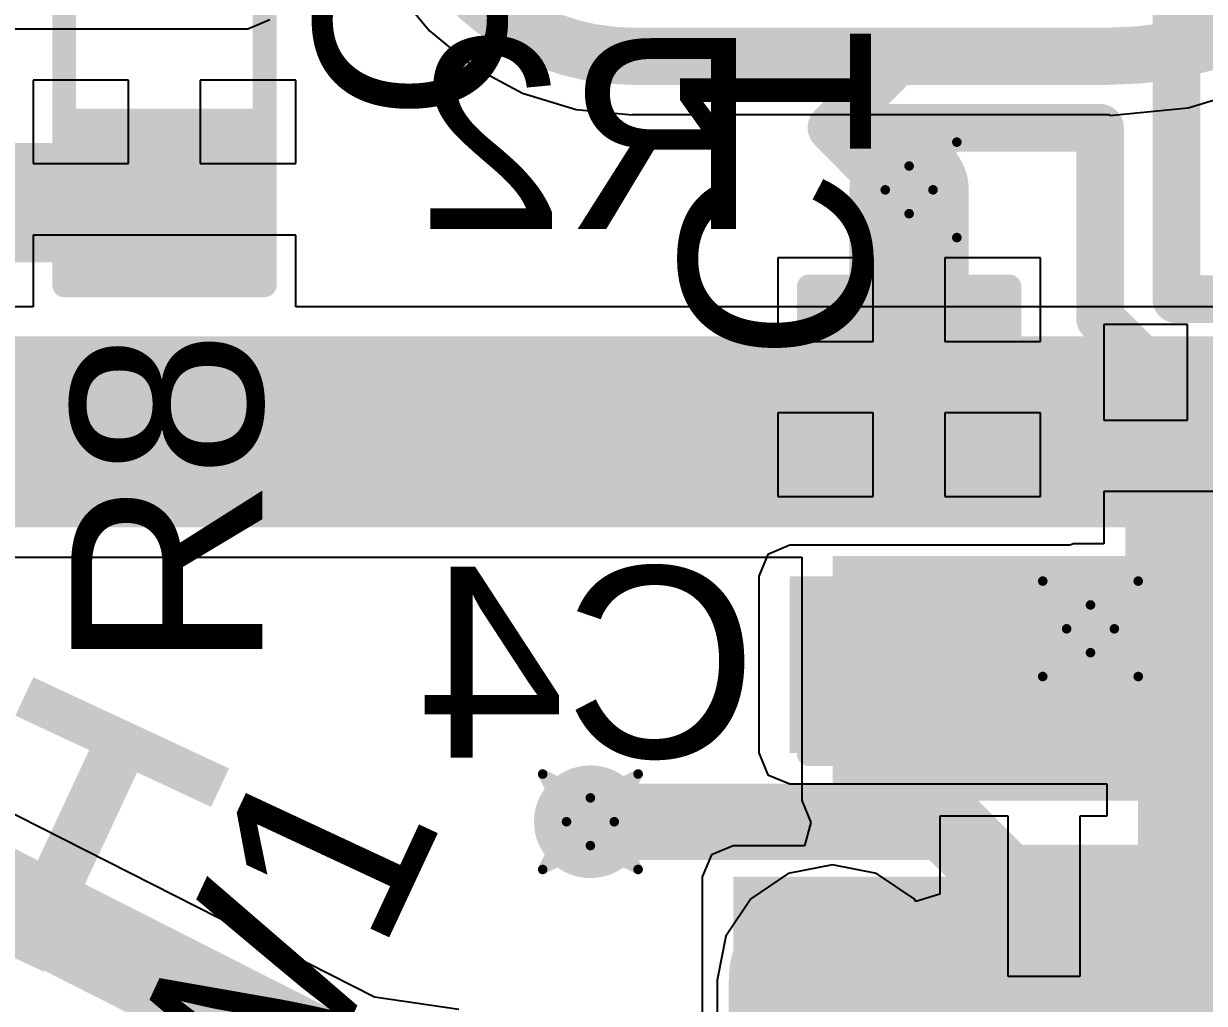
# Model space of a CAD drawing. Header units: inches. Extents: x -5 to 426, y -53 to 116.
# Drawn here: x 19.02 to 25.3, y -47.31 to -42.09 of the extents above; entities that cross this region are included whole.
import ezdxf

# ---------------------------------------------------------------- set-up
doc = ezdxf.new("R2010")
doc.units = ezdxf.units.IN
for name, color, linetype in [('Board Outline', 216, 'Continuous'), ('Bottom Layer', 5, 'Continuous'), ('Bottom Overlay', 54, 'Continuous'), ('Bottom Paste', 16, 'Continuous'), ('Bottom Solder', 6, 'Continuous'), ('Drill Drawing', 1, 'Continuous'), ('Multi-Layer', 9, 'Continuous'), ('Pad Holes', 156, 'Continuous'), ('Top Layer', 1, 'Continuous'), ('Top Overlay', 2, 'Continuous'), ('Top Paste', 8, 'Continuous'), ('Top Solder', 216, 'Continuous'), ('Via Holes', 16, 'Continuous')]:
    doc.layers.add(name, color=color, linetype=linetype)
doc.styles.add('Arial', font='', dxfattribs={"height": 0.2})
doc.styles.add('Arial_Bold', font='', dxfattribs={"height": 0.2})
doc.styles.get('Arial').set_extended_font_data('Arial')
doc.styles.get('Arial_Bold').set_extended_font_data('Arial', bold=True)

# ---------------------------------------------------------------- blocks, each defined once
blk = doc.blocks.new('R___0603_B_56')
at = {"layer": 'Bottom Layer'}
for points in [[(-1.143, -0.4445), (-1.143, 0.4445), (-0.381, 0.4445), (-0.381, -0.4445)], [(0.381, -0.4445), (0.381, 0.4445), (1.143, 0.4445), (1.143, -0.4445)]]:
    blk.add_hatch(color=5, dxfattribs=at).paths.add_polyline_path(points)
at = {"layer": 'Bottom Paste'}
for points in [[(-1.143, -0.4445), (-1.143, 0.4445), (-0.381, 0.4445), (-0.381, -0.4445)], [(0.381, -0.4445), (0.381, 0.4445), (1.143, 0.4445), (1.143, -0.4445)]]:
    blk.add_hatch(color=16, dxfattribs=at).paths.add_polyline_path(points)
at = {"layer": 'Bottom Solder'}
for points in [[(-1.2446, -0.5461), (-1.2446, 0.5461), (-0.2794, 0.5461), (-0.2794, -0.5461)], [(0.2794, -0.5461), (0.2794, 0.5461), (1.2446, 0.5461), (1.2446, -0.5461)]]:
    blk.add_hatch(color=6, dxfattribs=at).paths.add_polyline_path(points)
at = {"layer": 'Bottom Overlay'}
for points in [[(-1.2192, 0.5334, 0.127, 0.127, 0), (1.2192, 0.5334, 0.127, 0.127, 0)], [(-1.2192, -0.5334, 0.127, 0.127, 0), (-1.2192, 0.5334, 0.127, 0.127, 0)], [(1.2192, -0.5334, 0.127, 0.127, 0), (1.2192, 0.5334, 0.127, 0.127, 0)], [(-1.2192, -0.5334, 0.127, 0.127, 0), (1.2192, -0.5334, 0.127, 0.127, 0)]]:
    blk.add_lwpolyline(points, format="xyseb", dxfattribs=at)
for points in [[(-1.2509, 0.5334, 0.0635, 0.0635, 1), (-1.1874, 0.5334, 0.0635, 0.0635, 1)], [(-1.2509, 0.5334, 0.0635, 0.0635, 1), (-1.1874, 0.5334, 0.0635, 0.0635, 1)], [(1.1875, 0.5334, 0.0635, 0.0635, 1), (1.251, 0.5334, 0.0635, 0.0635, 1)], [(1.1875, 0.5334, 0.0635, 0.0635, 1), (1.251, 0.5334, 0.0635, 0.0635, 1)], [(-1.251, -0.5334, 0.0635, 0.0635, 1), (-1.1875, -0.5334, 0.0635, 0.0635, 1)], [(-1.251, -0.5334, 0.0635, 0.0635, 1), (-1.1875, -0.5334, 0.0635, 0.0635, 1)], [(1.1874, -0.5334, 0.0635, 0.0635, 1), (1.2509, -0.5334, 0.0635, 0.0635, 1)], [(1.1874, -0.5334, 0.0635, 0.0635, 1), (1.2509, -0.5334, 0.0635, 0.0635, 1)]]:
    blk.add_lwpolyline(points, format="xyseb", close=True, dxfattribs=at)
blk = doc.blocks.new('R___0603_82')
at = {"layer": 'Top Layer'}
for points in [[(-0.381, 0.4445), (-0.381, -0.4445), (-1.143, -0.4445), (-1.143, 0.4445)], [(1.143, 0.4445), (1.143, -0.4445), (0.381, -0.4445), (0.381, 0.4445)]]:
    blk.add_hatch(color=1, dxfattribs=at).paths.add_polyline_path(points)
at = {"layer": 'Top Paste'}
for points in [[(-0.381, 0.4445), (-0.381, -0.4445), (-1.143, -0.4445), (-1.143, 0.4445)], [(1.143, 0.4445), (1.143, -0.4445), (0.381, -0.4445), (0.381, 0.4445)]]:
    blk.add_hatch(color=8, dxfattribs=at).paths.add_polyline_path(points)
at = {"layer": 'Top Solder'}
for points in [[(-0.2794, 0.5461), (-0.2794, -0.5461), (-1.2446, -0.5461), (-1.2446, 0.5461)], [(1.2446, 0.5461), (1.2446, -0.5461), (0.2794, -0.5461), (0.2794, 0.5461)]]:
    blk.add_hatch(color=216, dxfattribs=at).paths.add_polyline_path(points)
at = {"layer": 'Top Overlay'}
for points in [[(-1.2192, 0.5334, 0.127, 0.127, 0), (1.2192, 0.5334, 0.127, 0.127, 0)], [(-1.2192, 0.5334, 0.127, 0.127, 0), (-1.2192, -0.5334, 0.127, 0.127, 0)], [(1.2192, 0.5334, 0.127, 0.127, 0), (1.2192, -0.5334, 0.127, 0.127, 0)], [(-1.2192, -0.5334, 0.127, 0.127, 0), (1.2192, -0.5334, 0.127, 0.127, 0)]]:
    blk.add_lwpolyline(points, format="xyseb", dxfattribs=at)
for points in [[(-1.25095, 0.5334, 0.0635, 0.0635, 1), (-1.18745, 0.5334, 0.0635, 0.0635, 1)], [(-1.25095, 0.5334, 0.0635, 0.0635, 1), (-1.18745, 0.5334, 0.0635, 0.0635, 1)], [(1.18745, 0.5334, 0.0635, 0.0635, 1), (1.25095, 0.5334, 0.0635, 0.0635, 1)], [(1.18745, 0.5334, 0.0635, 0.0635, 1), (1.25095, 0.5334, 0.0635, 0.0635, 1)], [(-1.25095, -0.5334, 0.0635, 0.0635, 1), (-1.18745, -0.5334, 0.0635, 0.0635, 1)], [(-1.25095, -0.5334, 0.0635, 0.0635, 1), (-1.18745, -0.5334, 0.0635, 0.0635, 1)], [(1.18745, -0.5334, 0.0635, 0.0635, 1), (1.25095, -0.5334, 0.0635, 0.0635, 1)], [(1.18745, -0.5334, 0.0635, 0.0635, 1), (1.25095, -0.5334, 0.0635, 0.0635, 1)]]:
    blk.add_lwpolyline(points, format="xyseb", close=True, dxfattribs=at)
blk = doc.blocks.new('TYPE_C_31_M_12__B_89')
at = {"layer": 'Bottom Layer'}
h = blk.add_hatch(color=5, dxfattribs=at)
edge = h.paths.add_edge_path()
edge.add_arc((7.525, 0.02), 0.45, 180, 360)
edge.add_line((7.975, 0.02), (7.975, 1.12))
edge.add_arc((7.525, 1.12), 0.45, 0, 180)
edge.add_line((7.075, 1.12), (7.075, 0.02))
for points in [[(5.9, -0.6), (5.3, -0.6), (5.3, 0.6), (5.9, 0.6)], [(6.1, 0.6), (6.7, 0.6), (6.7, -0.6), (6.1, -0.6)]]:
    blk.add_hatch(color=5, dxfattribs=at).paths.add_polyline_path(points)
at = {"layer": 'Bottom Paste'}
for points in [[(5.9, -0.6), (5.3, -0.6), (5.3, 0.6), (5.9, 0.6)], [(6.1, 0.6), (6.7, 0.6), (6.7, -0.6), (6.1, -0.6)]]:
    blk.add_hatch(color=16, dxfattribs=at).paths.add_polyline_path(points)
at = {"layer": 'Bottom Solder'}
h = blk.add_hatch(color=6, dxfattribs=at)
edge = h.paths.add_edge_path()
edge.add_arc((7.525, 0.02), 0.5516, 180, 360)
edge.add_line((8.0766, 0.02), (8.0766, 1.12))
edge.add_arc((7.525, 1.12), 0.5516, 0, 180)
edge.add_line((6.9734, 1.12), (6.9734, 0.02))
for points in [[(6.0016, -0.7016), (5.1984, -0.7016), (5.1984, 0.7016), (6.0016, 0.7016)], [(5.9984, 0.7016), (6.8016, 0.7016), (6.8016, -0.7016), (5.9984, -0.7016)]]:
    blk.add_hatch(color=6, dxfattribs=at).paths.add_polyline_path(points)
at = {"layer": 'Multi-Layer'}
h = blk.add_hatch(color=9, dxfattribs=at)
edge = h.paths.add_edge_path()
edge.add_arc((7.525, 0.02), 0.45, 180, 360)
edge.add_line((7.975, 0.02), (7.975, 1.12))
edge.add_arc((7.525, 1.12), 0.45, 0, 180)
edge.add_line((7.075, 1.12), (7.075, 0.02))
at = {"layer": 'Pad Holes'}
h = blk.add_hatch(color=7, dxfattribs=at)
edge = h.paths.add_edge_path()
edge.add_arc((7.525, 1.12), 0.3, 0, 180)
edge.add_line((7.225, 1.12), (7.225, 0.02))
edge.add_arc((7.525, 0.02), 0.3, 180, 360)
edge.add_line((7.825, 0.02), (7.825, 1.12))
at = {"layer": 'Top Layer'}
h = blk.add_hatch(color=1, dxfattribs=at)
edge = h.paths.add_edge_path()
edge.add_arc((7.525, 0.02), 0.45, 180, 360)
edge.add_line((7.975, 0.02), (7.975, 1.12))
edge.add_arc((7.525, 1.12), 0.45, 0, 180)
edge.add_line((7.075, 1.12), (7.075, 0.02))
at = {"layer": 'Top Solder'}
h = blk.add_hatch(color=216, dxfattribs=at)
edge = h.paths.add_edge_path()
edge.add_arc((7.525, 0.02), 0.5516, 180, 360)
edge.add_line((8.0766, 0.02), (8.0766, 1.12))
edge.add_arc((7.525, 1.12), 0.5516, 0, 180)
edge.add_line((6.9734, 1.12), (6.9734, 0.02))
blk = doc.blocks.new('C___0603_B_110')
at = {"layer": 'Bottom Layer'}
for points in [[(-1.143, -0.4445), (-1.143, 0.4445), (-0.381, 0.4445), (-0.381, -0.4445)], [(0.381, -0.4445), (0.381, 0.4445), (1.143, 0.4445), (1.143, -0.4445)]]:
    blk.add_hatch(color=5, dxfattribs=at).paths.add_polyline_path(points)
at = {"layer": 'Bottom Paste'}
for points in [[(-1.143, -0.4445), (-1.143, 0.4445), (-0.381, 0.4445), (-0.381, -0.4445)], [(0.381, -0.4445), (0.381, 0.4445), (1.143, 0.4445), (1.143, -0.4445)]]:
    blk.add_hatch(color=16, dxfattribs=at).paths.add_polyline_path(points)
at = {"layer": 'Bottom Solder'}
for points in [[(-1.203, -0.5045), (-1.203, 0.5045), (-0.321, 0.5045), (-0.321, -0.5045)], [(0.321, -0.5045), (0.321, 0.5045), (1.203, 0.5045), (1.203, -0.5045)]]:
    blk.add_hatch(color=6, dxfattribs=at).paths.add_polyline_path(points)
at = {"layer": 'Bottom Overlay'}
for points in [[(-0.4572, 0.5334, 0.127, 0.127, 0), (-1.2446, 0.5334, 0.127, 0.127, 0)], [(-1.2446, 0.5334, 0.127, 0.127, 0), (-1.2446, -0.5334, 0.127, 0.127, 0)], [(1.2446, 0.5334, 0.127, 0.127, 0), (0.4572, 0.5334, 0.127, 0.127, 0)], [(1.2446, 0.5334, 0.127, 0.127, 0), (1.2446, -0.5334, 0.127, 0.127, 0)], [(-0.4572, -0.5334, 0.127, 0.127, 0), (-1.2446, -0.5334, 0.127, 0.127, 0)], [(1.2446, -0.5334, 0.127, 0.127, 0), (0.4572, -0.5334, 0.127, 0.127, 0)]]:
    blk.add_lwpolyline(points, format="xyseb", dxfattribs=at)
for points in [[(-1.2764, 0.5334, 0.0635, 0.0635, 1), (-1.2128, 0.5334, 0.0635, 0.0635, 1)], [(-1.2764, 0.5334, 0.0635, 0.0635, 1), (-1.2128, 0.5334, 0.0635, 0.0635, 1)], [(-0.4889, 0.5334, 0.0635, 0.0635, 1), (-0.4254, 0.5334, 0.0635, 0.0635, 1)], [(0.4254, 0.5334, 0.0635, 0.0635, 1), (0.4889, 0.5334, 0.0635, 0.0635, 1)], [(1.2128, 0.5334, 0.0635, 0.0635, 1), (1.2763, 0.5334, 0.0635, 0.0635, 1)], [(1.2128, 0.5334, 0.0635, 0.0635, 1), (1.2763, 0.5334, 0.0635, 0.0635, 1)], [(-1.2763, -0.5334, 0.0635, 0.0635, 1), (-1.2128, -0.5334, 0.0635, 0.0635, 1)], [(-1.2763, -0.5334, 0.0635, 0.0635, 1), (-1.2128, -0.5334, 0.0635, 0.0635, 1)], [(-0.4889, -0.5334, 0.0635, 0.0635, 1), (-0.4254, -0.5334, 0.0635, 0.0635, 1)], [(0.4254, -0.5334, 0.0635, 0.0635, 1), (0.4889, -0.5334, 0.0635, 0.0635, 1)], [(1.2128, -0.5334, 0.0635, 0.0635, 1), (1.2764, -0.5334, 0.0635, 0.0635, 1)], [(1.2128, -0.5334, 0.0635, 0.0635, 1), (1.2764, -0.5334, 0.0635, 0.0635, 1)]]:
    blk.add_lwpolyline(points, format="xyseb", close=True, dxfattribs=at)

msp = doc.modelspace()

# ---------------------------------------------------------------- hatches: boundary and pattern name
at = {"layer": 'Bottom Layer'}
h = msp.add_hatch(color=5, dxfattribs=at)
edge = h.paths.add_edge_path()
edge.add_arc((23.7307, -42.9782), 0.3, 0, 360)
for points in [[(23.0957, -45.9752), (25.5479, -45.9752), (25.5479, -45.0354), (23.0957, -45.0354)], [(24.9479, -47.7658), (25.5479, -47.7658), (25.5479, -45.6704), (24.9479, -45.6704)]]:
    msp.add_hatch(color=5, dxfattribs=at).paths.add_polyline_path(points)
h = msp.add_hatch(color=5, dxfattribs=at)
edge = h.paths.add_edge_path()
edge.add_arc((24.6959, -45.3148), 0.3, 0, 360)
h = msp.add_hatch(color=5, dxfattribs=at)
edge = h.paths.add_edge_path()
edge.add_arc((22.0349, -46.3419), 0.3, 0, 360)
at = {"layer": 'Top Layer'}
h = msp.add_hatch(color=1, dxfattribs=at)
edge = h.paths.add_edge_path()
edge.add_arc((23.7307, -42.9782), 0.3, 0, 360)
for points in [[(23.3243, -46.2292), (30.8479, -46.2292), (30.8479, -44.9275), (23.3243, -44.9275)], [(22.7952, -52.6034), (23.8874, -52.6034), (23.8874, -46.6344), (22.7952, -46.6344)], [(22.8729, -46.6344), (22.8729, -47.7358), (32.4229, -47.7358), (32.4229, -46.6344)]]:
    msp.add_hatch(color=1, dxfattribs=at).paths.add_polyline_path(points)
h = msp.add_hatch(color=1, dxfattribs=at)
edge = h.paths.add_edge_path()
edge.add_arc((24.6959, -45.3148), 0.3, 0, 360)
h = msp.add_hatch(color=1, dxfattribs=at)
edge = h.paths.add_edge_path()
edge.add_arc((22.0349, -46.3419), 0.3, 0, 360)
at = {"layer": 'Via Holes'}
h = msp.add_hatch(color=7, dxfattribs=at)
edge = h.paths.add_edge_path()
edge.add_arc((23.7307, -42.9782), 0.15, 0, 360)
h = msp.add_hatch(color=7, dxfattribs=at)
edge = h.paths.add_edge_path()
edge.add_arc((24.6959, -45.3148), 0.15, 0, 360)
h = msp.add_hatch(color=7, dxfattribs=at)
edge = h.paths.add_edge_path()
edge.add_arc((22.0349, -46.3419), 0.15, 0, 360)

# ---------------------------------------------------------------- linework, layer by layer
at = {"layer": 'Board Outline'}
msp.add_lwpolyline([(49.7725, 6.3481, 0.254, 0.254, -1.144567), (-0.2979, -38.4414, 0.254, 0.254, 0)], format="xyseb", dxfattribs=at)
at = {"layer": 'Bottom Layer'}
for p, q in [((23.5402, -43.3406), (23.0322, -43.3406)), ((23.0322, -43.3406), (23.0322, -43.785)), ((23.5402, -43.785), (23.5402, -43.3406)), ((24.4292, -43.3406), (23.9212, -43.3406)), ((23.9212, -43.3406), (23.9212, -43.785)), ((24.4292, -43.785), (24.4292, -43.3406)), ((25.2121, -43.6956), (24.7676, -43.6956)), ((24.7676, -43.6956), (24.7676, -44.2036)), ((25.2121, -44.2036), (25.2121, -43.6956)), ((23.0322, -43.785), (23.5402, -43.785)), ((23.9212, -43.785), (24.4292, -43.785)), ((23.5402, -44.166), (23.0322, -44.166)), ((23.0322, -44.166), (23.0322, -44.6106)), ((23.5402, -44.6106), (23.5402, -44.166)), ((24.4292, -44.166), (23.9212, -44.166)), ((23.9212, -44.166), (23.9212, -44.6106)), ((24.4292, -44.6106), (24.4292, -44.166)), ((24.7676, -44.2036), (25.2121, -44.2036)), ((25.4026, -44.5846), (24.7676, -44.5846)), ((24.7676, -44.5846), (24.7676, -44.8624)), ((23.0322, -44.6106), (23.5402, -44.6106)), ((23.9212, -44.6106), (24.4292, -44.6106)), ((22.979, -44.9187), (22.9307, -45.0354)), ((23.0957, -44.8704), (22.979, -44.9187)), ((24.5865, -44.8704), (23.0957, -44.8704)), ((24.6059, -44.8624), (24.5865, -44.8704)), ((24.7676, -44.8624), (24.6059, -44.8624)), ((22.9307, -45.0354), (22.9307, -45.9752)), ((22.9307, -45.9752), (22.979, -46.0918)), ((22.979, -46.0918), (23.0957, -46.1401)), ((23.0957, -46.1401), (24.7829, -46.1401)), ((24.7829, -46.1401), (24.7829, -46.3118)), ((24.2574, -46.3118), (23.8939, -46.3118)), ((23.8939, -46.3118), (23.8939, -46.7275)), ((24.2574, -47.1658), (24.2574, -46.3118)), ((24.7829, -46.3118), (24.6384, -46.3118)), ((24.6384, -46.3118), (24.6384, -47.1658)), ((23.0878, -46.6183), (22.8886, -46.7515)), ((23.3229, -46.5716), (23.0878, -46.6183)), ((23.5579, -46.6183), (23.3229, -46.5716)), ((23.7572, -46.7515), (23.5579, -46.6183)), ((23.8939, -46.7275), (23.7669, -46.766)), ((22.8886, -46.7515), (22.7554, -46.9507)), ((23.7669, -46.766), (23.7572, -46.7515)), ((22.7554, -46.9507), (22.7087, -47.1858)), ((24.6384, -47.1658), (24.2574, -47.1658)), ((22.7087, -47.1858), (22.7087, -48.2858))]:
    msp.add_line(p, q, dxfattribs=at)
for points in [[(23.7307, -43.9756, 0.635, 0.635, 0), (23.7307, -42.9782, 0.635, 0.635, 0)], [(22.0349, -46.3419, 0.4064, 0.4064, 0), (23.9222, -46.3419, 0.4064, 0.4064, 0)], [(23.9222, -46.3419, 0.4064, 0.4064, 0), (24.4479, -46.8676, 0.4064, 0.4064, 0)], [(24.4479, -47.1658, 0.4064, 0.4064, 0), (24.4479, -46.8676, 0.4064, 0.4064, 0)]]:
    msp.add_lwpolyline(points, format="xyseb", dxfattribs=at)
for points in [[(23.5719, -42.9782, 0.3175, 0.3175, 1), (23.8894, -42.9782, 0.3175, 0.3175, 1)], [(23.5719, -43.9756, 0.3175, 0.3175, 1), (23.8894, -43.9756, 0.3175, 0.3175, 1)], [(21.9333, -46.3419, 0.2032, 0.2032, 1), (22.1365, -46.3419, 0.2032, 0.2032, 1)], [(23.8206, -46.3419, 0.2032, 0.2032, 1), (24.0238, -46.3419, 0.2032, 0.2032, 1)], [(23.8206, -46.3419, 0.2032, 0.2032, 1), (24.0238, -46.3419, 0.2032, 0.2032, 1)], [(24.3463, -46.8676, 0.2032, 0.2032, 1), (24.5495, -46.8676, 0.2032, 0.2032, 1)], [(24.3463, -46.8676, 0.2032, 0.2032, 1), (24.5495, -46.8676, 0.2032, 0.2032, 1)], [(24.3463, -47.1658, 0.2032, 0.2032, 1), (24.5495, -47.1658, 0.2032, 0.2032, 1)]]:
    msp.add_lwpolyline(points, format="xyseb", close=True, dxfattribs=at)
at = {"layer": 'Bottom Overlay'}
for points in [[(25.1531, -41.3524, 0.254, 0.254, 0), (25.1531, -43.5604, 0.254, 0.254, 0)], [(23.3179, -42.6478, 0.254, 0.254, 0), (23.644, -42.3174, 0.254, 0.254, 0)], [(23.3179, -42.6478, 0.254, 0.254, 0), (23.644, -42.9782, 0.254, 0.254, 0)], [(23.3179, -42.6478, 0.254, 0.254, 0), (24.7467, -42.6478, 0.254, 0.254, 0)], [(24.7467, -43.662, 0.254, 0.254, 0), (24.7467, -42.6478, 0.254, 0.254, 0)], [(25.1531, -43.5604, 0.254, 0.254, 0), (27.5407, -43.5604, 0.254, 0.254, 0)], [(24.7467, -43.662, 0.254, 0.254, 0), (24.9454, -43.8607, 0.254, 0.254, 0)]]:
    msp.add_lwpolyline(points, format="xyseb", dxfattribs=at)
for points in [[(23.5805, -42.3174, 0.127, 0.127, 1), (23.7075, -42.3174, 0.127, 0.127, 1)], [(23.2544, -42.6478, 0.127, 0.127, 1), (23.3814, -42.6478, 0.127, 0.127, 1)], [(23.2544, -42.6478, 0.127, 0.127, 1), (23.3814, -42.6478, 0.127, 0.127, 1)], [(23.2544, -42.6478, 0.127, 0.127, 1), (23.3814, -42.6478, 0.127, 0.127, 1)], [(24.6832, -42.6478, 0.127, 0.127, 1), (24.8102, -42.6478, 0.127, 0.127, 1)], [(24.6832, -42.6478, 0.127, 0.127, 1), (24.8102, -42.6478, 0.127, 0.127, 1)], [(23.5805, -42.9782, 0.127, 0.127, 1), (23.7075, -42.9782, 0.127, 0.127, 1)], [(25.0896, -43.5604, 0.127, 0.127, 1), (25.2166, -43.5604, 0.127, 0.127, 1)], [(25.0896, -43.5604, 0.127, 0.127, 1), (25.2166, -43.5604, 0.127, 0.127, 1)], [(24.6832, -43.662, 0.127, 0.127, 1), (24.8102, -43.662, 0.127, 0.127, 1)], [(24.6832, -43.662, 0.127, 0.127, 1), (24.8102, -43.662, 0.127, 0.127, 1)], [(24.8819, -43.8607, 0.127, 0.127, 1), (25.0089, -43.8607, 0.127, 0.127, 1)]]:
    msp.add_lwpolyline(points, format="xyseb", close=True, dxfattribs=at)
at = {"layer": 'Drill Drawing'}
for points in [[(23.4767, -42.7242, 0.0508, 0.0508, 0), (23.7307, -42.8512, 0.0508, 0.0508, 0)], [(23.4767, -42.7242, 0.0508, 0.0508, 0), (23.6037, -42.9782, 0.0508, 0.0508, 0)], [(23.7307, -42.8512, 0.0508, 0.0508, 0), (23.9847, -42.7242, 0.0508, 0.0508, 0)], [(23.8577, -42.9782, 0.0508, 0.0508, 0), (23.9847, -42.7242, 0.0508, 0.0508, 0)], [(23.4767, -43.2322, 0.0508, 0.0508, 0), (23.6037, -42.9782, 0.0508, 0.0508, 0)], [(23.8577, -42.9782, 0.0508, 0.0508, 0), (23.9847, -43.2322, 0.0508, 0.0508, 0)], [(23.4767, -43.2322, 0.0508, 0.0508, 0), (23.7307, -43.1052, 0.0508, 0.0508, 0)], [(23.7307, -43.1052, 0.0508, 0.0508, 0), (23.9847, -43.2322, 0.0508, 0.0508, 0)], [(24.4419, -45.0608, 0.0508, 0.0508, 0), (24.6959, -45.1878, 0.0508, 0.0508, 0)], [(24.4419, -45.0608, 0.0508, 0.0508, 0), (24.5689, -45.3148, 0.0508, 0.0508, 0)], [(24.6959, -45.1878, 0.0508, 0.0508, 0), (24.9499, -45.0608, 0.0508, 0.0508, 0)], [(24.8229, -45.3148, 0.0508, 0.0508, 0), (24.9499, -45.0608, 0.0508, 0.0508, 0)], [(24.4419, -45.5688, 0.0508, 0.0508, 0), (24.5689, -45.3148, 0.0508, 0.0508, 0)], [(24.8229, -45.3148, 0.0508, 0.0508, 0), (24.9499, -45.5688, 0.0508, 0.0508, 0)], [(24.4419, -45.5688, 0.0508, 0.0508, 0), (24.6959, -45.4418, 0.0508, 0.0508, 0)], [(24.6959, -45.4418, 0.0508, 0.0508, 0), (24.9499, -45.5688, 0.0508, 0.0508, 0)], [(21.7809, -46.0879, 0.0508, 0.0508, 0), (22.0349, -46.2149, 0.0508, 0.0508, 0)], [(21.7809, -46.0879, 0.0508, 0.0508, 0), (21.9079, -46.3419, 0.0508, 0.0508, 0)], [(22.0349, -46.2149, 0.0508, 0.0508, 0), (22.2889, -46.0879, 0.0508, 0.0508, 0)], [(22.1619, -46.3419, 0.0508, 0.0508, 0), (22.2889, -46.0879, 0.0508, 0.0508, 0)], [(21.7809, -46.5959, 0.0508, 0.0508, 0), (21.9079, -46.3419, 0.0508, 0.0508, 0)], [(22.1619, -46.3419, 0.0508, 0.0508, 0), (22.2889, -46.5959, 0.0508, 0.0508, 0)], [(21.7809, -46.5959, 0.0508, 0.0508, 0), (22.0349, -46.4689, 0.0508, 0.0508, 0)], [(22.0349, -46.4689, 0.0508, 0.0508, 0), (22.2889, -46.5959, 0.0508, 0.0508, 0)]]:
    msp.add_lwpolyline(points, format="xyseb", dxfattribs=at)
for points in [[(23.464, -42.7242, 0.0254, 0.0254, 1), (23.4894, -42.7242, 0.0254, 0.0254, 1)], [(23.464, -42.7242, 0.0254, 0.0254, 1), (23.4894, -42.7242, 0.0254, 0.0254, 1)], [(23.972, -42.7242, 0.0254, 0.0254, 1), (23.9974, -42.7242, 0.0254, 0.0254, 1)], [(23.972, -42.7242, 0.0254, 0.0254, 1), (23.9974, -42.7242, 0.0254, 0.0254, 1)], [(23.718, -42.8512, 0.0254, 0.0254, 1), (23.7434, -42.8512, 0.0254, 0.0254, 1)], [(23.718, -42.8512, 0.0254, 0.0254, 1), (23.7434, -42.8512, 0.0254, 0.0254, 1)], [(23.591, -42.9782, 0.0254, 0.0254, 1), (23.6164, -42.9782, 0.0254, 0.0254, 1)], [(23.591, -42.9782, 0.0254, 0.0254, 1), (23.6164, -42.9782, 0.0254, 0.0254, 1)], [(23.845, -42.9782, 0.0254, 0.0254, 1), (23.8704, -42.9782, 0.0254, 0.0254, 1)], [(23.845, -42.9782, 0.0254, 0.0254, 1), (23.8704, -42.9782, 0.0254, 0.0254, 1)], [(23.718, -43.1052, 0.0254, 0.0254, 1), (23.7434, -43.1052, 0.0254, 0.0254, 1)], [(23.718, -43.1052, 0.0254, 0.0254, 1), (23.7434, -43.1052, 0.0254, 0.0254, 1)], [(23.464, -43.2322, 0.0254, 0.0254, 1), (23.4894, -43.2322, 0.0254, 0.0254, 1)], [(23.464, -43.2322, 0.0254, 0.0254, 1), (23.4894, -43.2322, 0.0254, 0.0254, 1)], [(23.972, -43.2322, 0.0254, 0.0254, 1), (23.9974, -43.2322, 0.0254, 0.0254, 1)], [(23.972, -43.2322, 0.0254, 0.0254, 1), (23.9974, -43.2322, 0.0254, 0.0254, 1)], [(24.4292, -45.0608, 0.0254, 0.0254, 1), (24.4546, -45.0608, 0.0254, 0.0254, 1)], [(24.4292, -45.0608, 0.0254, 0.0254, 1), (24.4546, -45.0608, 0.0254, 0.0254, 1)], [(24.9372, -45.0608, 0.0254, 0.0254, 1), (24.9626, -45.0608, 0.0254, 0.0254, 1)], [(24.9372, -45.0608, 0.0254, 0.0254, 1), (24.9626, -45.0608, 0.0254, 0.0254, 1)], [(24.6832, -45.1878, 0.0254, 0.0254, 1), (24.7086, -45.1878, 0.0254, 0.0254, 1)], [(24.6832, -45.1878, 0.0254, 0.0254, 1), (24.7086, -45.1878, 0.0254, 0.0254, 1)], [(24.5562, -45.3148, 0.0254, 0.0254, 1), (24.5816, -45.3148, 0.0254, 0.0254, 1)], [(24.5562, -45.3148, 0.0254, 0.0254, 1), (24.5816, -45.3148, 0.0254, 0.0254, 1)], [(24.8102, -45.3148, 0.0254, 0.0254, 1), (24.8356, -45.3148, 0.0254, 0.0254, 1)], [(24.8102, -45.3148, 0.0254, 0.0254, 1), (24.8356, -45.3148, 0.0254, 0.0254, 1)], [(24.6832, -45.4418, 0.0254, 0.0254, 1), (24.7086, -45.4418, 0.0254, 0.0254, 1)], [(24.6832, -45.4418, 0.0254, 0.0254, 1), (24.7086, -45.4418, 0.0254, 0.0254, 1)], [(24.4292, -45.5688, 0.0254, 0.0254, 1), (24.4546, -45.5688, 0.0254, 0.0254, 1)], [(24.4292, -45.5688, 0.0254, 0.0254, 1), (24.4546, -45.5688, 0.0254, 0.0254, 1)], [(24.9372, -45.5688, 0.0254, 0.0254, 1), (24.9626, -45.5688, 0.0254, 0.0254, 1)], [(24.9372, -45.5688, 0.0254, 0.0254, 1), (24.9626, -45.5688, 0.0254, 0.0254, 1)], [(21.7682, -46.0879, 0.0254, 0.0254, 1), (21.7936, -46.0879, 0.0254, 0.0254, 1)], [(21.7682, -46.0879, 0.0254, 0.0254, 1), (21.7936, -46.0879, 0.0254, 0.0254, 1)], [(22.2762, -46.0879, 0.0254, 0.0254, 1), (22.3016, -46.0879, 0.0254, 0.0254, 1)], [(22.2762, -46.0879, 0.0254, 0.0254, 1), (22.3016, -46.0879, 0.0254, 0.0254, 1)], [(22.0222, -46.2149, 0.0254, 0.0254, 1), (22.0476, -46.2149, 0.0254, 0.0254, 1)], [(22.0222, -46.2149, 0.0254, 0.0254, 1), (22.0476, -46.2149, 0.0254, 0.0254, 1)], [(21.8952, -46.3419, 0.0254, 0.0254, 1), (21.9206, -46.3419, 0.0254, 0.0254, 1)], [(21.8952, -46.3419, 0.0254, 0.0254, 1), (21.9206, -46.3419, 0.0254, 0.0254, 1)], [(22.1492, -46.3419, 0.0254, 0.0254, 1), (22.1746, -46.3419, 0.0254, 0.0254, 1)], [(22.1492, -46.3419, 0.0254, 0.0254, 1), (22.1746, -46.3419, 0.0254, 0.0254, 1)], [(22.0222, -46.4689, 0.0254, 0.0254, 1), (22.0476, -46.4689, 0.0254, 0.0254, 1)], [(22.0222, -46.4689, 0.0254, 0.0254, 1), (22.0476, -46.4689, 0.0254, 0.0254, 1)], [(21.7682, -46.5959, 0.0254, 0.0254, 1), (21.7936, -46.5959, 0.0254, 0.0254, 1)], [(21.7682, -46.5959, 0.0254, 0.0254, 1), (21.7936, -46.5959, 0.0254, 0.0254, 1)], [(22.2762, -46.5959, 0.0254, 0.0254, 1), (22.3016, -46.5959, 0.0254, 0.0254, 1)], [(22.2762, -46.5959, 0.0254, 0.0254, 1), (22.3016, -46.5959, 0.0254, 0.0254, 1)]]:
    msp.add_lwpolyline(points, format="xyseb", close=True, dxfattribs=at)
at = {"layer": 'Top Layer'}
for p, q in [((20.989, -41.9009), (21.1787, -42.1321)), ((20.2128, -42.1203), (20.3294, -42.072)), ((18.384, -42.1203), (20.2128, -42.1203)), ((21.1787, -42.1321), (21.4099, -42.3218)), ((21.4099, -42.3218), (21.6737, -42.4628)), ((19.5778, -42.3938), (19.0698, -42.3938)), ((19.0698, -42.3938), (19.0698, -42.8383)), ((19.5778, -42.8383), (19.5778, -42.3938)), ((20.4668, -42.3938), (19.9588, -42.3938)), ((19.9588, -42.3938), (19.9588, -42.8383)), ((20.4668, -42.8383), (20.4668, -42.3938)), ((21.6737, -42.4628), (21.9598, -42.5496)), ((25.2157, -42.5407), (25.6179, -42.4187)), ((21.9598, -42.5496), (22.2575, -42.5789)), ((22.2575, -42.5789), (22.2575, -42.5776)), ((22.2575, -42.5776), (24.7975, -42.5776)), ((24.7975, -42.5819), (25.2157, -42.5407)), ((24.7975, -42.5776), (24.7975, -42.5819)), ((19.0698, -42.8383), (19.5778, -42.8383)), ((19.9588, -42.8383), (20.4668, -42.8383)), ((20.4668, -43.2193), (19.0698, -43.2193)), ((19.0698, -43.2193), (19.0698, -43.6007)), ((20.4668, -43.6007), (20.4668, -43.2193)), ((19.0698, -43.6007), (16.7455, -43.6007)), ((28.0334, -43.6007), (20.4668, -43.6007)), ((16.4696, -44.9329), (23.1593, -44.9329)), ((23.1593, -44.9329), (23.1593, -46.2292)), ((20.8853, -47.2765), (18.6442, -46.1386)), ((23.1593, -46.2292), (23.2076, -46.3458)), ((23.2076, -46.3458), (23.1742, -46.4694)), ((22.7952, -46.4694), (22.6786, -46.5178)), ((23.1742, -46.4694), (22.7952, -46.4694)), ((22.6786, -46.5178), (22.6302, -46.6344)), ((22.6302, -46.6344), (22.6302, -52.4584)), ((21.3353, -47.3406), (20.8853, -47.2765))]:
    msp.add_line(p, q, dxfattribs=at)
for points in [[(26.6263, -40.438, 0.3048, 0.3048, -0.414214), (24.7975, -42.2668, 0.3048, 0.3048, 0)], [(22.2575, -42.2668, 0.3048, 0.3048, -0.414214), (21.044, -41.0533, 0.3048, 0.3048, 0)], [(22.2575, -42.2668, 0.3048, 0.3048, 0), (24.7975, -42.2668, 0.3048, 0.3048, 0)], [(17.0886, -43.0459, 0.635, 0.635, 0), (19.7511, -43.0459, 0.635, 0.635, 0)], [(16.4696, -44.2668, 1.016, 1.016, 0), (28.3093, -44.2668, 1.016, 1.016, 0)], [(18.4566, -46.508, 0.508, 0.508, 0), (20.7589, -47.677, 0.508, 0.508, 0)]]:
    msp.add_lwpolyline(points, format="xyseb", dxfattribs=at)
for points in [[(22.1813, -42.2668, 0.1524, 0.1524, 1), (22.3337, -42.2668, 0.1524, 0.1524, 1)], [(22.1813, -42.2668, 0.1524, 0.1524, 1), (22.3337, -42.2668, 0.1524, 0.1524, 1)], [(24.7213, -42.2668, 0.1524, 0.1524, 1), (24.8737, -42.2668, 0.1524, 0.1524, 1)], [(24.7213, -42.2668, 0.1524, 0.1524, 1), (24.8737, -42.2668, 0.1524, 0.1524, 1)], [(19.5924, -43.0459, 0.3175, 0.3175, 1), (19.9099, -43.0459, 0.3175, 0.3175, 1)]]:
    msp.add_lwpolyline(points, format="xyseb", close=True, dxfattribs=at)

# ---------------------------------------------------------------- block references
for name, p, rotation in [('R___0603_82', (19.7683, -42.2668), 90), ('C___0603_B_110', (23.7307, -44.7375), 90), ('TYPE_C_31_M_12__B_89', (30.8479, -47.1658), 180)]:
    msp.add_blockref(name, p, dxfattribs=dict(rotation=rotation))
msp.add_blockref('R___0603_B_56', (26.1646, -44.3941))

# ---------------------------------------------------------------- texts
at = {"layer": 'Bottom Overlay', "style": 'Arial', "text_generation_flag": 2}
for s, p in [('R2', (22.9261, -43.1867)), ('C4', (22.9261, -46.0004))]:
    msp.add_text(s, height=1.016, dxfattribs=at).set_placement(p)
at = {"layer": 'Top Overlay'}
for s, height, rotation, style, p in [('C18', 1.016, 90, 'Arial', (21.5827, -42.6188)), ('C16', 1.016, 90, 'Arial', (23.5273, -43.892)), ('RESET', 1.397, 335, 'Arial_Bold', (13.6444, -44.5835)), ('R8', 1.016, 90, 'Arial', (20.2886, -45.5384)), ('SW1', 1.016, 65, 'Arial', (19.9525, -49.1271))]:
    msp.add_text(s, height=height, rotation=rotation, dxfattribs=dict(at, style=style)).set_placement(p)

doc.saveas('drawing.dxf')
